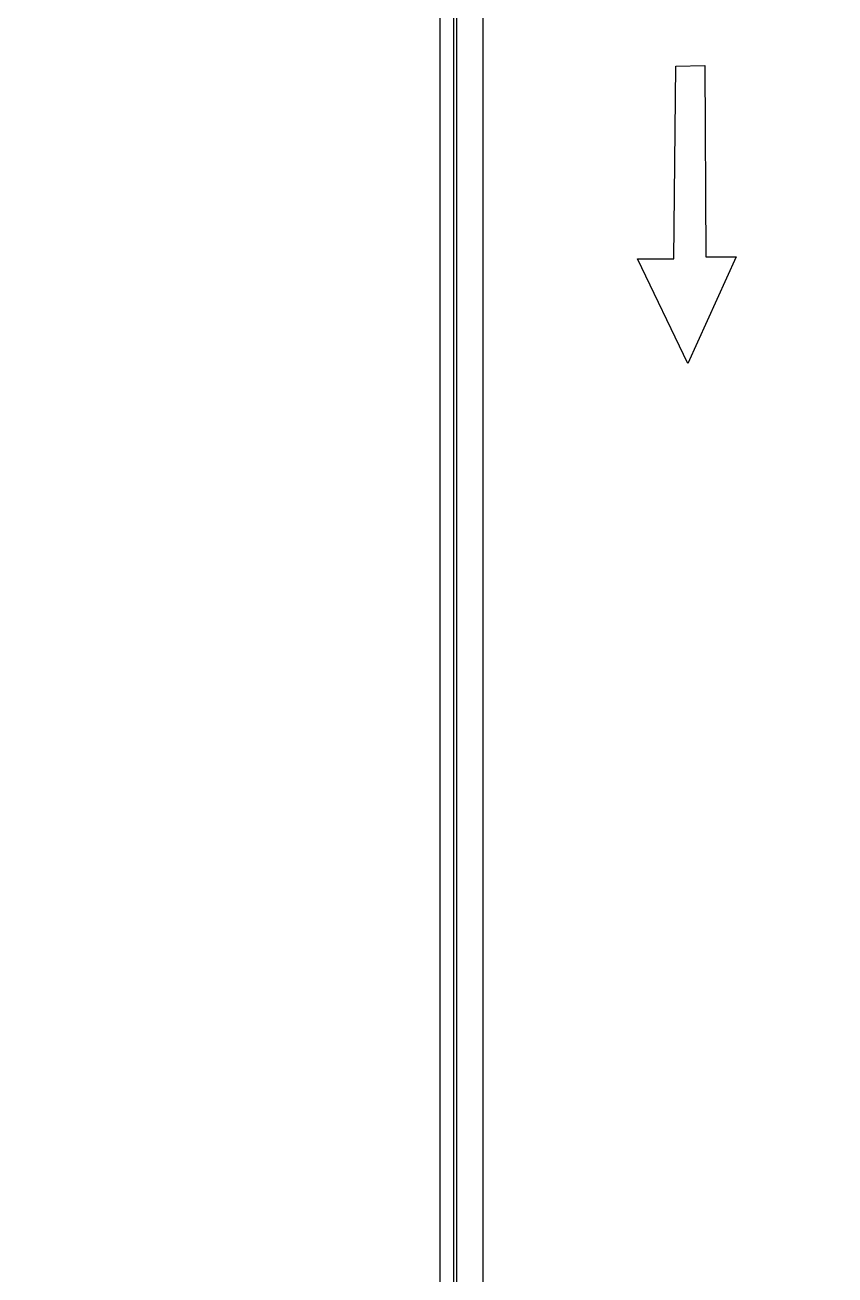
# Model space of a CAD drawing. Header units: inches. Extents: x -42 to 72, y -34 to 80.
# Drawn here: x 28.92 to 43.22, y 10.33 to 32.4 of the extents above; entities that cross this region are included whole.
import ezdxf

# ---------------------------------------------------------------- set-up
doc = ezdxf.new("R2010")
doc.units = ezdxf.units.IN
doc.header["$MEASUREMENT"] = 0
doc.layers.add('Layer 1', color=7, linetype='Continuous')

msp = doc.modelspace()

# ---------------------------------------------------------------- linework, layer by layer
for p, q in [((36.493, -2.034), (36.493, 47.967)), ((36.541, 47.967), (36.541, -2.034)), ((37.004, 47.575), (37.004, -1.558)), ((36.252, -1.558), (36.252, 47.412))]:
    msp.add_line(p, q)
msp.add_lwpolyline([(40.411, 31.672), (40.926, 31.683), (40.944, 28.308), (41.477, 28.308), (40.624, 26.425), (39.736, 28.273), (40.375, 28.273), (40.411, 31.672)])
at = {"layer": 'Layer 1', "color": 240, "lineweight": 35, "true_color": 0xed1c24}
msp.add_open_spline([(54.183, -9.087), (71.825, 12.728), (68.441, 44.715), (46.625, 62.356), (24.81, 79.998), (-7.176, 76.614), (-24.818, 54.799), (-42.459, 32.984), (-39.075, 0.998), (-17.26, -16.644), (4.555, -34.286), (36.542, -30.902), (54.183, -9.087)], degree=3, knots=[0, 0, 0, 0, 1, 1, 1, 2, 2, 2, 3, 3, 3, 4, 4, 4, 4], dxfattribs=at)

doc.saveas('drawing.dxf')
